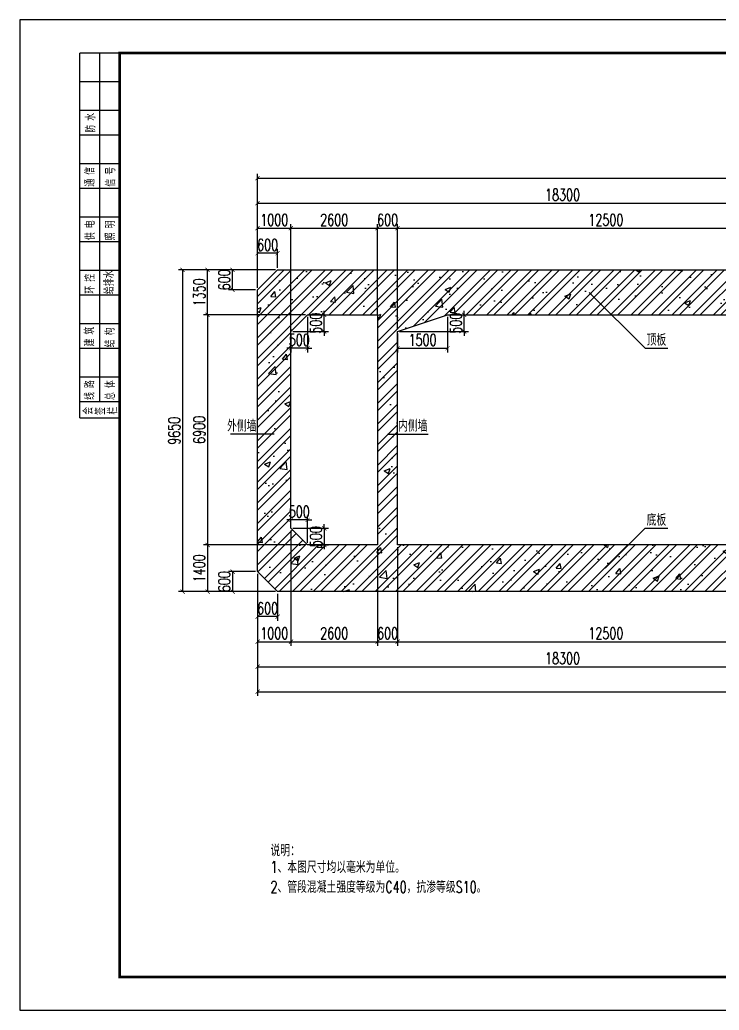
# Model space of a CAD drawing. Extents: x 266020 to 523514, y 704210 to 746210.
# Drawn here: x 266020 to 287004, y 716010 to 745710 of the extents above; entities that cross this region are included whole.
import ezdxf

# ---------------------------------------------------------------- set-up
doc = ezdxf.new("R2010")
doc.units = 0
doc.header["$LTSCALE"] = 50
doc.header["$MEASUREMENT"] = 0
doc.layers.get('0').update_dxf_attribs({"linetype": 'CONTINUOUS'})
doc.layers.get('Defpoints').update_dxf_attribs({"linetype": 'CONTINUOUS'})
for name, color, linetype in [('01 标  注', 1, 'CONTINUOUS'), ('02 结  构', 5, 'CONTINUOUS'), ('3', 3, 'CONTINUOUS'), ('填充', 8, 'CONTINUOUS')]:
    doc.layers.add(name, color=color, linetype=linetype)
doc.styles.get("Standard").update_dxf_attribs({"font": 'txt1.shx', "width": 0.7, "bigfont": 'hztxt.shx'})
doc.dimstyles.new('1：100', dxfattribs={"dimscale": 100, "dimtxt": 3.5, "dimasz": 1.25, "dimexe": 1.25, "dimexo": 0.625, "dimgap": 0.75, "dimtad": 1, "dimdsep": 46, "dimtxsty": 'Standard', "dimblk": 'ARCHTICK', "dimcen": 2.5, "dimclrt": 256, "dimadec": 0, "dimazin": 0, "dimtfac": 1, "dimtix": 1, "dimtmove": 0, "dimatfit": 3, "dimfxl": 0, "dimarcsym": 0})

# ---------------------------------------------------------------- blocks, each defined once
blk = doc.blocks.new('_ArchTick')
at = {"color": 0, "linetype": 'ByBlock', "const_width": 0.15}
blk.add_lwpolyline([(-0.5, -0.5), (0.5, 0.5)], dxfattribs=at)
blk = doc.blocks.new('*D8')
at = {"layer": '01 标  注', "color": 0, "lineweight": -2}
for p, q in [((274654, 736798), (274654, 735736)), ((274154, 736298), (274154, 735736)), ((274154, 735861), (274028, 735861)), ((274654, 735861), (274154, 735861)), ((274654, 735861), (274778, 735861))]:
    blk.add_line(p, q, dxfattribs=at)
at = {"layer": 'Defpoints', "color": 0}
for p in [(274654, 736861), (274154, 736361), (274154, 735861)]:
    blk.add_point(p, dxfattribs=at)
at = {"layer": '01 标  注', "color": 0, "lineweight": -2, "xscale": 125, "yscale": 125, "zscale": 125}
blk.add_blockref('_ArchTick', (274154, 735861), dxfattribs=at)
at = {"layer": '01 标  注', "color": 0, "lineweight": -2, "xscale": 125, "yscale": 125, "zscale": 125, "rotation": 180}
blk.add_blockref('_ArchTick', (274654, 735861), dxfattribs=at)
at = {"layer": '01 标  注', "insert": (274404, 736111), "char_height": 350, "attachment_point": 5}
blk.add_mtext('500', dxfattribs=at)
blk = doc.blocks.new('*D9')
at = {"layer": '01 标  注', "color": 0, "lineweight": -2}
for p, q in [((274716, 736861), (275278, 736861)), ((275154, 736861), (275154, 736986)), ((275154, 736361), (275154, 736861)), ((274216, 736361), (275278, 736361)), ((275154, 736361), (275154, 736236))]:
    blk.add_line(p, q, dxfattribs=at)
at = {"layer": 'Defpoints', "color": 0}
for p in [(274654, 736861), (275154, 736861), (274154, 736361)]:
    blk.add_point(p, dxfattribs=at)
at = {"layer": '01 标  注', "color": 0, "lineweight": -2, "xscale": 125, "yscale": 125, "zscale": 125}
for p, rotation in [((275154, 736861), 270), ((275154, 736361), 90)]:
    blk.add_blockref('_ArchTick', p, dxfattribs=dict(at, rotation=rotation))
at = {"layer": '01 标  注', "insert": (274903, 736611), "char_height": 350, "attachment_point": 5, "rotation": 90}
blk.add_mtext('500', dxfattribs=at)
blk = doc.blocks.new('*D10')
at = {"layer": '01 标  注', "color": 0, "lineweight": -2}
for p, q in [((278854, 736798), (278854, 735736)), ((277354, 736298), (277354, 735736)), ((277354, 735861), (278854, 735861))]:
    blk.add_line(p, q, dxfattribs=at)
at = {"layer": 'Defpoints', "color": 0}
for p in [(278854, 736861), (277354, 736361), (278854, 735861)]:
    blk.add_point(p, dxfattribs=at)
at = {"layer": '01 标  注', "color": 0, "lineweight": -2, "xscale": 125, "yscale": 125, "zscale": 125, "rotation": 180}
blk.add_blockref('_ArchTick', (277354, 735861), dxfattribs=at)
at = {"layer": '01 标  注', "color": 0, "lineweight": -2, "xscale": 125, "yscale": 125, "zscale": 125}
blk.add_blockref('_ArchTick', (278854, 735861), dxfattribs=at)
at = {"layer": '01 标  注', "insert": (278104, 736111), "char_height": 350, "attachment_point": 5}
blk.add_mtext('1500', dxfattribs=at)
blk = doc.blocks.new('*D11')
at = {"layer": '01 标  注', "color": 0, "lineweight": -2}
for p, q in [((278916, 736861), (279478, 736861)), ((279354, 736861), (279354, 736986)), ((279354, 736361), (279354, 736861)), ((277416, 736361), (279478, 736361)), ((279354, 736361), (279354, 736236))]:
    blk.add_line(p, q, dxfattribs=at)
at = {"layer": 'Defpoints', "color": 0}
for p in [(278854, 736861), (279354, 736861), (277354, 736361)]:
    blk.add_point(p, dxfattribs=at)
at = {"layer": '01 标  注', "color": 0, "lineweight": -2, "xscale": 125, "yscale": 125, "zscale": 125}
for p, rotation in [((279354, 736861), 270), ((279354, 736361), 90)]:
    blk.add_blockref('_ArchTick', p, dxfattribs=dict(at, rotation=rotation))
at = {"layer": '01 标  注', "insert": (279103, 736611), "char_height": 350, "attachment_point": 5, "rotation": 90}
blk.add_mtext('500', dxfattribs=at)
blk = doc.blocks.new('*D14')
at = {"layer": '01 标  注', "color": 0, "lineweight": -2}
for p, q in [((274154, 730711), (274028, 730711)), ((274154, 730523), (274154, 730836)), ((274654, 730711), (274154, 730711)), ((274654, 730023), (274654, 730836)), ((274654, 730711), (274778, 730711))]:
    blk.add_line(p, q, dxfattribs=at)
at = {"layer": 'Defpoints', "color": 0}
for p in [(274154, 730711), (274154, 730461), (274654, 729961)]:
    blk.add_point(p, dxfattribs=at)
at = {"layer": '01 标  注', "color": 0, "lineweight": -2, "xscale": 125, "yscale": 125, "zscale": 125}
blk.add_blockref('_ArchTick', (274154, 730711), dxfattribs=at)
at = {"layer": '01 标  注', "color": 0, "lineweight": -2, "xscale": 125, "yscale": 125, "zscale": 125, "rotation": 180}
blk.add_blockref('_ArchTick', (274654, 730711), dxfattribs=at)
at = {"layer": '01 标  注', "insert": (274404, 730961), "char_height": 350, "attachment_point": 5}
blk.add_mtext('500', dxfattribs=at)
blk = doc.blocks.new('*D15')
at = {"layer": '01 标  注', "color": 0, "lineweight": -2}
for p, q in [((274216, 730461), (275278, 730461)), ((275154, 730461), (275154, 730586)), ((275154, 730461), (275154, 729961)), ((274716, 729961), (275278, 729961)), ((275154, 729961), (275154, 729836))]:
    blk.add_line(p, q, dxfattribs=at)
at = {"layer": 'Defpoints', "color": 0}
for p in [(274154, 730461), (274654, 729961), (275154, 729961)]:
    blk.add_point(p, dxfattribs=at)
at = {"layer": '01 标  注', "color": 0, "lineweight": -2, "xscale": 125, "yscale": 125, "zscale": 125}
for p, rotation in [((275154, 730461), 270), ((275154, 729961), 90)]:
    blk.add_blockref('_ArchTick', p, dxfattribs=dict(at, rotation=rotation))
at = {"layer": '01 标  注', "insert": (274903, 730211), "char_height": 350, "attachment_point": 5, "rotation": 90}
blk.add_mtext('500', dxfattribs=at)
blk = doc.blocks.new('*D1')
at = {"layer": '01 标  注', "color": 0, "lineweight": -2}
for p, q in [((274154, 730398), (274154, 726936)), ((273154, 729098), (273154, 726936)), ((273154, 727061), (274154, 727061))]:
    blk.add_line(p, q, dxfattribs=at)
at = {"layer": 'Defpoints', "color": 0}
for p in [(274154, 730461), (273154, 729161), (274154, 727061)]:
    blk.add_point(p, dxfattribs=at)
at = {"layer": '01 标  注', "color": 0, "lineweight": -2, "xscale": 125, "yscale": 125, "zscale": 125, "rotation": 180}
blk.add_blockref('_ArchTick', (273154, 727061), dxfattribs=at)
at = {"layer": '01 标  注', "color": 0, "lineweight": -2, "xscale": 125, "yscale": 125, "zscale": 125}
blk.add_blockref('_ArchTick', (274154, 727061), dxfattribs=at)
at = {"layer": '01 标  注', "insert": (273654, 727311), "char_height": 350, "attachment_point": 5}
blk.add_mtext('1000', dxfattribs=at)
blk = doc.blocks.new('*D16')
at = {"layer": '01 标  注', "color": 0, "lineweight": -2}
for p, q in [((274154, 730398), (274154, 726936)), ((276754, 729898), (276754, 726936)), ((274154, 727061), (276754, 727061))]:
    blk.add_line(p, q, dxfattribs=at)
at = {"layer": 'Defpoints', "color": 0}
for p in [(274154, 730461), (276754, 729961), (276754, 727061)]:
    blk.add_point(p, dxfattribs=at)
at = {"layer": '01 标  注', "color": 0, "lineweight": -2, "xscale": 125, "yscale": 125, "zscale": 125, "rotation": 180}
blk.add_blockref('_ArchTick', (274154, 727061), dxfattribs=at)
at = {"layer": '01 标  注', "color": 0, "lineweight": -2, "xscale": 125, "yscale": 125, "zscale": 125}
blk.add_blockref('_ArchTick', (276754, 727061), dxfattribs=at)
at = {"layer": '01 标  注', "insert": (275454, 727311), "char_height": 350, "attachment_point": 5}
blk.add_mtext('2600', dxfattribs=at)
blk = doc.blocks.new('*D17')
at = {"layer": '01 标  注', "color": 0, "lineweight": -2}
for p, q in [((276754, 729898), (276754, 726936)), ((277354, 729898), (277354, 726936)), ((276754, 727061), (277354, 727061))]:
    blk.add_line(p, q, dxfattribs=at)
at = {"layer": 'Defpoints', "color": 0}
for p in [(276754, 729961), (277354, 729961), (277354, 727061)]:
    blk.add_point(p, dxfattribs=at)
at = {"layer": '01 标  注', "color": 0, "lineweight": -2, "xscale": 125, "yscale": 125, "zscale": 125, "rotation": 180}
blk.add_blockref('_ArchTick', (276754, 727061), dxfattribs=at)
at = {"layer": '01 标  注', "color": 0, "lineweight": -2, "xscale": 125, "yscale": 125, "zscale": 125}
blk.add_blockref('_ArchTick', (277354, 727061), dxfattribs=at)
at = {"layer": '01 标  注', "insert": (277054, 727311), "char_height": 350, "attachment_point": 5}
blk.add_mtext('600', dxfattribs=at)
blk = doc.blocks.new('*D18')
at = {"layer": '01 标  注', "color": 0, "lineweight": -2}
for p, q in [((277354, 729898), (277354, 726936)), ((289854, 729898), (289854, 726936)), ((277354, 727061), (289854, 727061))]:
    blk.add_line(p, q, dxfattribs=at)
at = {"layer": 'Defpoints', "color": 0}
for p in [(277354, 729961), (289854, 729961), (289854, 727061)]:
    blk.add_point(p, dxfattribs=at)
at = {"layer": '01 标  注', "color": 0, "lineweight": -2, "xscale": 125, "yscale": 125, "zscale": 125, "rotation": 180}
blk.add_blockref('_ArchTick', (277354, 727061), dxfattribs=at)
at = {"layer": '01 标  注', "color": 0, "lineweight": -2, "xscale": 125, "yscale": 125, "zscale": 125}
blk.add_blockref('_ArchTick', (289854, 727061), dxfattribs=at)
at = {"layer": '01 标  注', "insert": (283604, 727311), "char_height": 350, "attachment_point": 5}
blk.add_mtext('12500', dxfattribs=at)
blk = doc.blocks.new('*D2')
at = {"layer": '01 标  注', "color": 0, "lineweight": -2}
for p, q in [((273154, 729098), (273154, 725436)), ((309754, 728652), (309754, 725436)), ((273154, 725561), (309754, 725561))]:
    blk.add_line(p, q, dxfattribs=at)
at = {"layer": 'Defpoints', "color": 0}
for p in [(273154, 729161), (309754, 728714), (309754, 725561)]:
    blk.add_point(p, dxfattribs=at)
at = {"layer": '01 标  注', "color": 0, "lineweight": -2, "xscale": 125, "yscale": 125, "zscale": 125, "rotation": 180}
blk.add_blockref('_ArchTick', (273154, 725561), dxfattribs=at)
at = {"layer": '01 标  注', "color": 0, "lineweight": -2, "xscale": 125, "yscale": 125, "zscale": 125}
blk.add_blockref('_ArchTick', (309754, 725561), dxfattribs=at)
at = {"layer": '01 标  注', "insert": (291454, 725811), "char_height": 350, "attachment_point": 5}
blk.add_mtext('36600', dxfattribs=at)
blk = doc.blocks.new('*D39')
at = {"layer": '01 标  注', "color": 0, "lineweight": -2}
for p, q in [((273691, 738211), (271529, 738211)), ((271654, 736861), (271654, 738211)), ((274591, 736861), (271529, 736861))]:
    blk.add_line(p, q, dxfattribs=at)
at = {"layer": 'Defpoints', "color": 0}
for p in [(271654, 738211), (273754, 738211), (274654, 736861)]:
    blk.add_point(p, dxfattribs=at)
at = {"layer": '01 标  注', "color": 0, "lineweight": -2, "xscale": 125, "yscale": 125, "zscale": 125}
for p, rotation in [((271654, 738211), 90), ((271654, 736861), 270)]:
    blk.add_blockref('_ArchTick', p, dxfattribs=dict(at, rotation=rotation))
at = {"layer": '01 标  注', "insert": (271404, 737536), "char_height": 350, "attachment_point": 5, "rotation": 90}
blk.add_mtext('1350', dxfattribs=at)
blk = doc.blocks.new('*D5')
at = {"layer": '01 标  注', "color": 0, "lineweight": -2}
for p, q in [((274591, 729961), (271529, 729961)), ((271654, 729961), (271654, 728561)), ((273691, 728561), (271529, 728561))]:
    blk.add_line(p, q, dxfattribs=at)
at = {"layer": 'Defpoints', "color": 0}
for p in [(274654, 729961), (271654, 728561), (273754, 728561)]:
    blk.add_point(p, dxfattribs=at)
at = {"layer": '01 标  注', "color": 0, "lineweight": -2, "xscale": 125, "yscale": 125, "zscale": 125}
for p, rotation in [((271654, 729961), 90), ((271654, 728561), 270)]:
    blk.add_blockref('_ArchTick', p, dxfattribs=dict(at, rotation=rotation))
at = {"layer": '01 标  注', "insert": (271404, 729261), "char_height": 350, "attachment_point": 5, "rotation": 90}
blk.add_mtext('1400', dxfattribs=at)
blk = doc.blocks.new('*D6')
at = {"layer": '01 标  注', "color": 0, "lineweight": -2}
for p, q in [((274591, 736861), (271529, 736861)), ((271654, 736861), (271654, 729961)), ((274591, 729961), (271529, 729961))]:
    blk.add_line(p, q, dxfattribs=at)
at = {"layer": 'Defpoints', "color": 0}
for p in [(274654, 736861), (271654, 729961), (274654, 729961)]:
    blk.add_point(p, dxfattribs=at)
at = {"layer": '01 标  注', "color": 0, "lineweight": -2, "xscale": 125, "yscale": 125, "zscale": 125}
for p, rotation in [((271654, 736861), 90), ((271654, 729961), 270)]:
    blk.add_blockref('_ArchTick', p, dxfattribs=dict(at, rotation=rotation))
at = {"layer": '01 标  注', "insert": (271404, 733411), "char_height": 350, "attachment_point": 5, "rotation": 90}
blk.add_mtext('6900', dxfattribs=at)
blk = doc.blocks.new('*D7')
at = {"layer": '01 标  注', "color": 0, "lineweight": -2}
for p, q in [((273154, 729098), (273154, 726186)), ((291454, 728498), (291454, 726186)), ((273154, 726311), (291454, 726311))]:
    blk.add_line(p, q, dxfattribs=at)
at = {"layer": 'Defpoints', "color": 0}
for p in [(273154, 729161), (291454, 728561), (291454, 726311)]:
    blk.add_point(p, dxfattribs=at)
at = {"layer": '01 标  注', "color": 0, "lineweight": -2, "xscale": 125, "yscale": 125, "zscale": 125, "rotation": 180}
blk.add_blockref('_ArchTick', (273154, 726311), dxfattribs=at)
at = {"layer": '01 标  注', "color": 0, "lineweight": -2, "xscale": 125, "yscale": 125, "zscale": 125}
blk.add_blockref('_ArchTick', (291454, 726311), dxfattribs=at)
at = {"layer": '01 标  注', "insert": (282304, 726561), "char_height": 350, "attachment_point": 5}
blk.add_mtext('18300', dxfattribs=at)
blk = doc.blocks.new('*D40')
at = {"layer": '01 标  注', "color": 0, "lineweight": -2}
for p, q in [((273154, 737673), (273154, 739586)), ((274154, 736373), (274154, 739586)), ((273154, 739461), (274154, 739461))]:
    blk.add_line(p, q, dxfattribs=at)
at = {"layer": 'Defpoints', "color": 0}
for p in [(274154, 739461), (273154, 737611), (274154, 736311)]:
    blk.add_point(p, dxfattribs=at)
at = {"layer": '01 标  注', "color": 0, "lineweight": -2, "xscale": 125, "yscale": 125, "zscale": 125, "rotation": 180}
blk.add_blockref('_ArchTick', (273154, 739461), dxfattribs=at)
at = {"layer": '01 标  注', "color": 0, "lineweight": -2, "xscale": 125, "yscale": 125, "zscale": 125}
blk.add_blockref('_ArchTick', (274154, 739461), dxfattribs=at)
at = {"layer": '01 标  注', "insert": (273654, 739711), "char_height": 350, "attachment_point": 5}
blk.add_mtext('1000', dxfattribs=at)
blk = doc.blocks.new('*D45')
at = {"layer": '01 标  注', "color": 0, "lineweight": -2}
for p, q in [((274154, 736373), (274154, 739586)), ((276754, 736873), (276754, 739586)), ((274154, 739461), (276754, 739461))]:
    blk.add_line(p, q, dxfattribs=at)
at = {"layer": 'Defpoints', "color": 0}
for p in [(276754, 739461), (276754, 736811), (274154, 736311)]:
    blk.add_point(p, dxfattribs=at)
at = {"layer": '01 标  注', "color": 0, "lineweight": -2, "xscale": 125, "yscale": 125, "zscale": 125, "rotation": 180}
blk.add_blockref('_ArchTick', (274154, 739461), dxfattribs=at)
at = {"layer": '01 标  注', "color": 0, "lineweight": -2, "xscale": 125, "yscale": 125, "zscale": 125}
blk.add_blockref('_ArchTick', (276754, 739461), dxfattribs=at)
at = {"layer": '01 标  注', "insert": (275454, 739711), "char_height": 350, "attachment_point": 5}
blk.add_mtext('2600', dxfattribs=at)
blk = doc.blocks.new('*D46')
at = {"layer": '01 标  注', "color": 0, "lineweight": -2}
for p, q in [((276754, 736873), (276754, 739586)), ((277354, 736423), (277354, 739586)), ((276754, 739461), (277354, 739461))]:
    blk.add_line(p, q, dxfattribs=at)
at = {"layer": 'Defpoints', "color": 0}
for p in [(277354, 739461), (276754, 736811), (277354, 736361)]:
    blk.add_point(p, dxfattribs=at)
at = {"layer": '01 标  注', "color": 0, "lineweight": -2, "xscale": 125, "yscale": 125, "zscale": 125, "rotation": 180}
blk.add_blockref('_ArchTick', (276754, 739461), dxfattribs=at)
at = {"layer": '01 标  注', "color": 0, "lineweight": -2, "xscale": 125, "yscale": 125, "zscale": 125}
blk.add_blockref('_ArchTick', (277354, 739461), dxfattribs=at)
at = {"layer": '01 标  注', "insert": (277054, 739711), "char_height": 350, "attachment_point": 5}
blk.add_mtext('600', dxfattribs=at)
blk = doc.blocks.new('*D47')
at = {"layer": '01 标  注', "color": 0, "lineweight": -2}
for p, q in [((277354, 736423), (277354, 739586)), ((289854, 736423), (289854, 739586)), ((277354, 739461), (289854, 739461))]:
    blk.add_line(p, q, dxfattribs=at)
at = {"layer": 'Defpoints', "color": 0}
for p in [(289854, 739461), (277354, 736361), (289854, 736361)]:
    blk.add_point(p, dxfattribs=at)
at = {"layer": '01 标  注', "color": 0, "lineweight": -2, "xscale": 125, "yscale": 125, "zscale": 125, "rotation": 180}
blk.add_blockref('_ArchTick', (277354, 739461), dxfattribs=at)
at = {"layer": '01 标  注', "color": 0, "lineweight": -2, "xscale": 125, "yscale": 125, "zscale": 125}
blk.add_blockref('_ArchTick', (289854, 739461), dxfattribs=at)
at = {"layer": '01 标  注', "insert": (283604, 739711), "char_height": 350, "attachment_point": 5}
blk.add_mtext('12500', dxfattribs=at)
blk = doc.blocks.new('*D41')
at = {"layer": '01 标  注', "color": 0, "lineweight": -2}
for p, q in [((273154, 737673), (273154, 741086)), ((309754, 738120), (309754, 741086)), ((273154, 740961), (309754, 740961))]:
    blk.add_line(p, q, dxfattribs=at)
at = {"layer": 'Defpoints', "color": 0}
for p in [(309754, 740961), (309754, 738057), (273154, 737611)]:
    blk.add_point(p, dxfattribs=at)
at = {"layer": '01 标  注', "color": 0, "lineweight": -2, "xscale": 125, "yscale": 125, "zscale": 125, "rotation": 180}
blk.add_blockref('_ArchTick', (273154, 740961), dxfattribs=at)
at = {"layer": '01 标  注', "color": 0, "lineweight": -2, "xscale": 125, "yscale": 125, "zscale": 125}
blk.add_blockref('_ArchTick', (309754, 740961), dxfattribs=at)
at = {"layer": '01 标  注', "insert": (291454, 741211), "char_height": 350, "attachment_point": 5}
blk.add_mtext('36600', dxfattribs=at)
blk = doc.blocks.new('*D44')
at = {"layer": '01 标  注', "color": 0, "lineweight": -2}
for p, q in [((273154, 737673), (273154, 740336)), ((273154, 740211), (291454, 740211)), ((291454, 738273), (291454, 740336))]:
    blk.add_line(p, q, dxfattribs=at)
at = {"layer": 'Defpoints', "color": 0}
for p in [(291454, 740211), (291454, 738211), (273154, 737611)]:
    blk.add_point(p, dxfattribs=at)
at = {"layer": '01 标  注', "color": 0, "lineweight": -2, "xscale": 125, "yscale": 125, "zscale": 125, "rotation": 180}
blk.add_blockref('_ArchTick', (273154, 740211), dxfattribs=at)
at = {"layer": '01 标  注', "color": 0, "lineweight": -2, "xscale": 125, "yscale": 125, "zscale": 125}
blk.add_blockref('_ArchTick', (291454, 740211), dxfattribs=at)
at = {"layer": '01 标  注', "insert": (282304, 740461), "char_height": 350, "attachment_point": 5}
blk.add_mtext('18300', dxfattribs=at)
blk = doc.blocks.new('*D61')
at = {"layer": '01 标  注', "color": 0, "lineweight": -2}
for p, q in [((273154, 737673), (273154, 738836)), ((273754, 738711), (273154, 738711)), ((273754, 738273), (273754, 738836))]:
    blk.add_line(p, q, dxfattribs=at)
at = {"layer": 'Defpoints', "color": 0}
for p in [(273154, 738711), (273754, 738211), (273154, 737611)]:
    blk.add_point(p, dxfattribs=at)
at = {"layer": '01 标  注', "color": 0, "lineweight": -2, "xscale": 125, "yscale": 125, "zscale": 125, "rotation": 180}
blk.add_blockref('_ArchTick', (273154, 738711), dxfattribs=at)
at = {"layer": '01 标  注', "color": 0, "lineweight": -2, "xscale": 125, "yscale": 125, "zscale": 125}
blk.add_blockref('_ArchTick', (273754, 738711), dxfattribs=at)
at = {"layer": '01 标  注', "insert": (273454, 738961), "char_height": 350, "attachment_point": 5}
blk.add_mtext('600', dxfattribs=at)
blk = doc.blocks.new('*D62')
at = {"layer": '01 标  注', "color": 0, "lineweight": -2}
for p, q in [((273691, 738211), (272279, 738211)), ((272404, 737611), (272404, 738211)), ((273091, 737611), (272279, 737611))]:
    blk.add_line(p, q, dxfattribs=at)
at = {"layer": 'Defpoints', "color": 0}
for p in [(272404, 738211), (273754, 738211), (273154, 737611)]:
    blk.add_point(p, dxfattribs=at)
at = {"layer": '01 标  注', "color": 0, "lineweight": -2, "xscale": 125, "yscale": 125, "zscale": 125}
for p, rotation in [((272404, 738211), 90), ((272404, 737611), 270)]:
    blk.add_blockref('_ArchTick', p, dxfattribs=dict(at, rotation=rotation))
at = {"layer": '01 标  注', "insert": (272154, 737911), "char_height": 350, "attachment_point": 5, "rotation": 90}
blk.add_mtext('600', dxfattribs=at)
blk = doc.blocks.new('*D59')
at = {"layer": '01 标  注', "color": 0, "lineweight": -2}
for p, q in [((273091, 729161), (272279, 729161)), ((272404, 729161), (272404, 728561)), ((273691, 728561), (272279, 728561))]:
    blk.add_line(p, q, dxfattribs=at)
at = {"layer": 'Defpoints', "color": 0}
for p in [(273154, 729161), (272404, 728561), (273754, 728561)]:
    blk.add_point(p, dxfattribs=at)
at = {"layer": '01 标  注', "color": 0, "lineweight": -2, "xscale": 125, "yscale": 125, "zscale": 125}
for p, rotation in [((272404, 729161), 90), ((272404, 728561), 270)]:
    blk.add_blockref('_ArchTick', p, dxfattribs=dict(at, rotation=rotation))
at = {"layer": '01 标  注', "insert": (272154, 728861), "char_height": 350, "attachment_point": 5, "rotation": 90}
blk.add_mtext('600', dxfattribs=at)
blk = doc.blocks.new('*D60')
at = {"layer": '01 标  注', "color": 0, "lineweight": -2}
for p, q in [((273154, 729098), (273154, 727686)), ((273754, 728498), (273754, 727686)), ((273754, 727811), (273154, 727811))]:
    blk.add_line(p, q, dxfattribs=at)
at = {"layer": 'Defpoints', "color": 0}
for p in [(273154, 729161), (273754, 728561), (273154, 727811)]:
    blk.add_point(p, dxfattribs=at)
at = {"layer": '01 标  注', "color": 0, "lineweight": -2, "xscale": 125, "yscale": 125, "zscale": 125, "rotation": 180}
blk.add_blockref('_ArchTick', (273154, 727811), dxfattribs=at)
at = {"layer": '01 标  注', "color": 0, "lineweight": -2, "xscale": 125, "yscale": 125, "zscale": 125}
blk.add_blockref('_ArchTick', (273754, 727811), dxfattribs=at)
at = {"layer": '01 标  注', "insert": (273454, 728061), "char_height": 350, "attachment_point": 5}
blk.add_mtext('600', dxfattribs=at)
blk = doc.blocks.new('*D63')
at = {"layer": '01 标  注', "color": 0, "lineweight": -2}
for p, q in [((273691, 738211), (270779, 738211)), ((270904, 738211), (270904, 728561)), ((273691, 728561), (270779, 728561))]:
    blk.add_line(p, q, dxfattribs=at)
at = {"layer": 'Defpoints', "color": 0}
for p in [(273754, 738211), (270904, 728561), (273754, 728561)]:
    blk.add_point(p, dxfattribs=at)
at = {"layer": '01 标  注', "color": 0, "lineweight": -2, "xscale": 125, "yscale": 125, "zscale": 125}
for p, rotation in [((270904, 738211), 90), ((270904, 728561), 270)]:
    blk.add_blockref('_ArchTick', p, dxfattribs=dict(at, rotation=rotation))
at = {"layer": '01 标  注', "insert": (270654, 733386), "char_height": 350, "attachment_point": 5, "rotation": 90}
blk.add_mtext('9650', dxfattribs=at)

msp = doc.modelspace()

# ---------------------------------------------------------------- hatches: boundary and pattern name
at = {"layer": '填充'}
h = msp.add_hatch(dxfattribs=at)
h.set_pattern_fill('STEEL', color=256, scale=3500, style=0)
h.set_pattern_definition([(45, (0, 0), (-309.35922, 309.35922), []), (45, (0, 218.75), (-309.35922, 309.35922), [])])
h.paths.add_polyline_path([(276753.5, 736860.674), (276753.5, 729960.674), (274653.5, 729960.674), (274153.5, 730460.674), (274153.5, 736360.674), (274653.5, 736860.674)], flags=16)
h.paths.add_polyline_path([(278853.5, 736860.674), (288353.5, 736860.674), (289853.5, 736360.674), (289853.5, 729960.674), (277353.5, 729960.674), (277353.5, 736360.674)], flags=16)
h.paths.add_polyline_path([(304053.5, 736860.674), (294553.5, 736860.674), (293053.5, 736360.674), (293053.5, 729960.674), (305553.5, 729960.674), (305553.5, 736360.674)], flags=16)
h.paths.add_polyline_path([(306153.5, 736860.674), (306153.5, 729960.674), (308253.5, 729960.674), (308753.5, 730460.674), (308753.5, 736360.674), (308253.5, 736860.674)], flags=16)
h.paths.add_polyline_path([(291453.5, 728560.674), (273753.5, 728560.674), (273153.5, 729160.674), (273153.5, 737610.674), (273753.5, 738210.674), (291453.5, 738210.674), (309153.5, 738210.674), (309753.5, 737610.674), (309753.5, 729160.674), (309153.5, 728560.674)])
h.paths.add_polyline_path([(291453.5, 736860.674), (290953.5, 736860.674), (290453.5, 736360.674), (290453.5, 729960.674), (291453.5, 729960.674), (292453.5, 729960.674), (292453.5, 736360.674), (291953.5, 736860.674)], flags=16)
h.paths.add_polyline_path([(289591, 736314.279), (289591, 736907.069), (290116, 736907.069), (290116, 736314.279)], flags=24)
h.paths.add_polyline_path([(292416, 736314.279), (292416, 736907.069), (292941, 736907.069), (292941, 736314.279)], flags=24)
h = msp.add_hatch(dxfattribs=at)
h.set_pattern_fill('AR-CONC', color=256, scale=250, style=0)
h.set_pattern_definition([(50, (-122984.3, -1249), (1793.1505, -156.8803), [187.5, -2062.5]), (355, (-122984.3, -1249), (-346.8783, 1880.4803), [150, -1650]), (100.4514, (-122834.9, -1262), (1446.2735, 1723.599), [159.3505, -1752.8553]), (46.1842, (-122984.3, -749), (2668.1026, -413.7975), [281.25, -3093.75]), (96.6356, (-122762, -783.5), (2336.657, 2435.295), [239.026, -2629.2825]), (351.1842, (-122984.3, -749), (2336.655, 2435.2965), [225, -2475]), (21, (-122734.3, -874), (1492.2676, -1006.5472), [187.5, -2062.5]), (326, (-122734.3, -874), (608.2883, 1812.875), [150, -1650]), (71.4514, (-122610, -957.9), (2100.5566, 806.3262), [159.3505, -1752.8553]), (37.5, (-122984.34, -1249), (30.39964, 832.23463), [0, -1630, 0, -1675, 0, -1656.25]), (7.5, (-122984.3, -1249), (657.6738, 986.0293), [0, -955, 0, -1592.5, 0, -631.25]), (327.5, (-123541.84, -1249), (1334.5561, -56.3872), [0, -625, 0, -1950, 0, -2587.5]), (317.5, (-123791.8, -1249), (1457.9654, 250.2625), [0, -812.5, 0, -1295, 0, -1837.5])])
h.paths.add_polyline_path([(276753.5, 736860.674), (276753.5, 729960.674), (274653.5, 729960.674), (274153.5, 730460.674), (274153.5, 736360.674), (274653.5, 736860.674)], flags=16)
h.paths.add_polyline_path([(278853.5, 736860.674), (288353.5, 736860.674), (289853.5, 736360.674), (289853.5, 729960.674), (277353.5, 729960.674), (277353.5, 736360.674)], flags=16)
h.paths.add_polyline_path([(304053.5, 736860.674), (294553.5, 736860.674), (293053.5, 736360.674), (293053.5, 729960.674), (305553.5, 729960.674), (305553.5, 736360.674)], flags=16)
h.paths.add_polyline_path([(306153.5, 736860.674), (306153.5, 729960.674), (308253.5, 729960.674), (308753.5, 730460.674), (308753.5, 736360.674), (308253.5, 736860.674)], flags=16)
h.paths.add_polyline_path([(291453.5, 728560.674), (273753.5, 728560.674), (273153.5, 729160.674), (273153.5, 737610.674), (273753.5, 738210.674), (291453.5, 738210.674), (309153.5, 738210.674), (309753.5, 737610.674), (309753.5, 729160.674), (309153.5, 728560.674)])
h.paths.add_polyline_path([(291453.5, 736860.674), (290953.5, 736860.674), (290453.5, 736360.674), (290453.5, 729960.674), (291453.5, 729960.674), (292453.5, 729960.674), (292453.5, 736360.674), (291953.5, 736860.674)], flags=16)
h.paths.add_polyline_path([(289591, 736314.279), (289591, 736907.069), (290116, 736907.069), (290116, 736314.279)], flags=24)
h.paths.add_polyline_path([(292416, 736314.279), (292416, 736907.069), (292941, 736907.069), (292941, 736314.279)], flags=24)

# ---------------------------------------------------------------- linework, layer by layer
at = {"layer": '01 标  注'}
for p, q in [((283103.5, 737535.674), (284778.5, 735860.674)), ((284778.5, 735860.674), (285463.251, 735860.674)), ((273653.5, 733285.674), (272337.749, 733285.674)), ((277053.5, 733285.674), (278267.818, 733285.674)), ((283578.5, 729260.674), (284778.5, 730460.674)), ((284778.5, 730460.674), (285463.251, 730460.674))]:
    msp.add_line(p, q, dxfattribs=at)
at = {"layer": '02 结  构'}
msp.add_lwpolyline([(291453.5, 728560.674), (273753.5, 728560.674), (273153.5, 729160.674), (273153.5, 737610.674), (273753.5, 738210.674), (291453.5, 738210.674)], dxfattribs=at)
for points in [[(276753.5, 736860.674), (276753.5, 729960.674), (274653.5, 729960.674), (274153.5, 730460.674), (274153.5, 736360.674), (274653.5, 736860.674)], [(278853.5, 736860.674), (288353.5, 736860.674), (289853.5, 736360.674), (289853.5, 729960.674), (277353.5, 729960.674), (277353.5, 736360.674)]]:
    msp.add_lwpolyline(points, close=True, dxfattribs=at)
at = {"layer": '3'}
for p, q in [((267819.5, 733769.674), (267819.5, 744709.674)), ((269019.5, 744709.674), (267819.5, 744709.674)), ((268419.5, 734249.674), (268419.5, 744709.674)), ((269019.5, 743849.674), (267819.5, 743849.674)), ((269019.5, 742989.674), (267819.5, 742989.674)), ((269019.5, 742249.674), (267819.5, 742249.674)), ((269019.5, 741389.674), (267819.5, 741389.674)), ((269019.5, 740649.674), (267819.5, 740649.674)), ((269019.5, 739789.674), (267819.5, 739789.674)), ((269019.5, 739049.674), (267819.5, 739049.674)), ((269019.5, 738189.674), (267819.5, 738189.674)), ((269019.5, 737449.674), (267819.5, 737449.674)), ((269019.5, 736589.674), (267819.5, 736589.674)), ((269019.5, 735849.674), (267819.5, 735849.674)), ((269019.5, 734989.674), (267819.5, 734989.674)), ((269019.5, 734249.674), (267819.5, 734249.674)), ((267819.5, 733769.674), (269019.5, 733769.674))]:
    msp.add_line(p, q, dxfattribs=at)
msp.add_lwpolyline([(266019.5, 716009.674), (315519.5, 716009.674), (315519.5, 745709.674), (266019.5, 745709.674)], close=True, dxfattribs=at)
at = {"layer": '3', "const_width": 80}
msp.add_lwpolyline([(269019.5, 717009.674), (314519.5, 717009.674), (314519.5, 744709.674), (269019.5, 744709.674)], close=True, dxfattribs=at)

# ---------------------------------------------------------------- texts
at = {"layer": '01 标  注', "char_height": 350}
for s, insert, attachment_point in [('顶板', (285120.875, 736110.674), 5), ('外侧墙', (272680.125, 733535.674), 5), ('内侧墙', (277810.659, 733535.674), 5), ('底板', (285120.875, 730710.674), 5), ('说明：', (273541.305, 720797.924), 4), ('1、本图尺寸均以毫米为单位。', (273541.305, 720297.924), 4), ('2、管段混凝土强度等级为C40，抗渗等级S10。', (273541.305, 719697.924), 4)]:
    msp.add_mtext(s, dxfattribs=dict(at, insert=insert, attachment_point=attachment_point))
at = {"layer": '3', "width": 0.7}
for s, p in [('防 水', (268285.45, 742324.079)), ('通 信', (268260.389, 740705.737)), ('信 号', (268883.401, 740707.684)), ('供 电', (268268.55, 739101.159)), ('照 明', (268874.043, 739096.979)), ('环 控', (268264.347, 737498.923)), ('给排水', (268835.091, 737483.329)), ('建 筑', (268253.065, 735914.013)), ('结 构', (268862.473, 735889.415)), ('线 路', (268255.181, 734309.697)), ('总 体', (268871.912, 734308.25)), ('会', (268206.195, 733866.474)), ('签', (268577.752, 733860.474)), ('栏', (268943.092, 733871.209))]:
    msp.add_text(s, height=250, rotation=90, dxfattribs=at).set_placement(p)

# ---------------------------------------------------------------- dimensions: what is measured, and where the dimension line sits
at = {"layer": '01 标  注'}
for base, p1, p2, picture, middle in [((309753.5, 740960.674), (273153.5, 737610.674), (309753.5, 738057.092), '*D41', (291453.5, 741210.674)), ((291453.5, 740210.674), (273153.5, 737610.674), (291453.5, 738210.674), '*D44', (282303.5, 740460.674)), ((274153.5, 739460.674), (273153.5, 737610.674), (274153.5, 736310.674), '*D40', (273653.5, 739710.674)), ((276753.5, 739460.674), (274153.5, 736310.674), (276753.5, 736810.674), '*D45', (275453.5, 739710.674)), ((277353.5, 739460.674), (276753.5, 736810.674), (277353.5, 736360.674), '*D46', (277053.5, 739710.674)), ((289853.5, 739460.674), (277353.5, 736360.674), (289853.5, 736360.674), '*D47', (283603.5, 739710.674)), ((274153.5, 735860.674), (274653.5, 736860.674), (274153.5, 736360.674), '*D8', (274403.5, 736110.674)), ((278853.5, 735860.674), (277353.5, 736360.674), (278853.5, 736860.674), '*D10', (278103.5, 736110.674)), ((274153.5, 727060.674), (273153.5, 729160.674), (274153.5, 730460.674), '*D1', (273653.5, 727310.674)), ((276753.5, 727060.674), (274153.5, 730460.674), (276753.5, 729960.674), '*D16', (275453.5, 727310.674)), ((277353.5, 727060.674), (276753.5, 729960.674), (277353.5, 729960.674), '*D17', (277053.5, 727310.674)), ((289853.5, 727060.674), (277353.5, 729960.674), (289853.5, 729960.674), '*D18', (283603.5, 727310.674)), ((309753.5, 725560.674), (273153.5, 729160.674), (309753.5, 728714.256), '*D2', (291453.5, 725810.674)), ((291453.5, 726310.674), (273153.5, 729160.674), (291453.5, 728560.674), '*D7', (282303.5, 726560.674))]:
    dim = msp.add_linear_dim(base=base, p1=p1, p2=p2, dimstyle='1：100', dxfattribs=at)
    dim.commit()
    dim.dimension.update_dxf_attribs({"geometry": picture, "text_midpoint": middle})
for base, p1, p2, angle, picture, middle in [((273153.5, 738710.674), (273753.5, 738210.674), (273153.5, 737610.674), 180, '*D61', (273453.5, 738960.674)), ((270903.5, 728560.674), (273753.5, 738210.674), (273753.5, 728560.674), 90, '*D63', (270653.5, 733385.674)), ((271653.5, 738210.674), (274653.5, 736860.674), (273753.5, 738210.674), 90, '*D39', (271403.5, 737535.674)), ((272403.5, 738210.674), (273153.5, 737610.674), (273753.5, 738210.674), 90, '*D62', (272153.5, 737910.674)), ((271653.5, 729960.674), (274653.5, 736860.674), (274653.5, 729960.674), 90, '*D6', (271403.5, 733410.674)), ((275153.5, 736860.674), (274153.5, 736360.674), (274653.5, 736860.674), 90, '*D9', (274903.5, 736610.674)), ((279353.5, 736860.674), (277353.5, 736360.674), (278853.5, 736860.674), 90, '*D11', (279103.5, 736610.674)), ((274153.5, 730710.674), (274653.5, 729960.674), (274153.5, 730460.674), 180, '*D14', (274403.5, 730960.674)), ((275153.5, 729960.674), (274153.5, 730460.674), (274653.5, 729960.674), 270, '*D15', (274903.5, 730210.674)), ((271653.5, 728560.674), (274653.5, 729960.674), (273753.5, 728560.674), 90, '*D5', (271403.5, 729260.674)), ((272403.5, 728560.674), (273153.5, 729160.674), (273753.5, 728560.674), 270, '*D59', (272153.5, 728860.674)), ((273153.5, 727810.674), (273753.5, 728560.674), (273153.5, 729160.674), 180, '*D60', (273453.5, 728060.674))]:
    dim = msp.add_linear_dim(base=base, p1=p1, p2=p2, angle=angle, dimstyle='1：100', dxfattribs=at)
    dim.commit()
    dim.dimension.update_dxf_attribs({"geometry": picture, "text_midpoint": middle})

doc.saveas('drawing.dxf')
